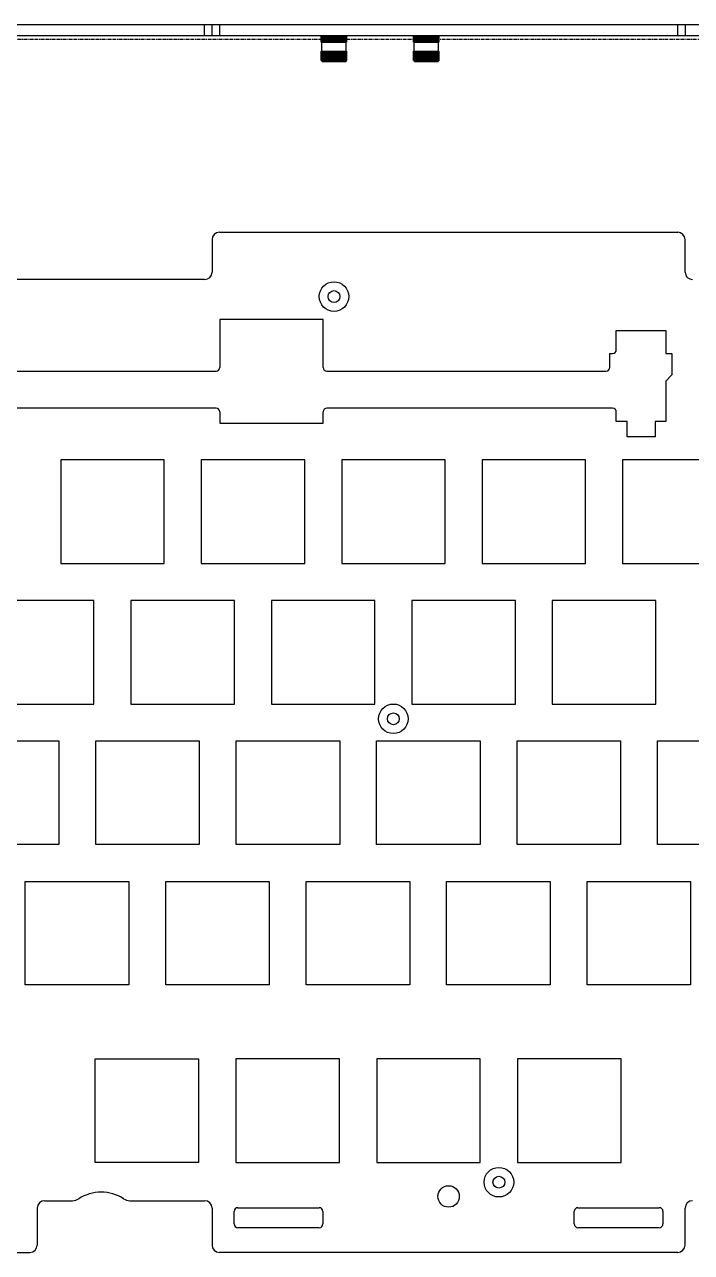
# Model space of a CAD drawing. Header units: inches. Extents: x 581 to 1083, y 756 to 1133.
# Drawn here: x 682.8 to 773, y 755.7 to 921.8 of the extents above; entities that cross this region are included whole.
import ezdxf

# ---------------------------------------------------------------- set-up
doc = ezdxf.new("R2010")
doc.units = ezdxf.units.IN
doc.header["$LTSCALE"] = 1.21
doc.header["$MEASUREMENT"] = 0
doc.linetypes.add('CENTER', pattern=[0.6, 0.375, -0.075, 0.075, -0.075])
doc.layers.get('0').update_dxf_attribs({"linetype": 'CONTINUOUS'})

msp = doc.modelspace()

# ---------------------------------------------------------------- linework, layer by layer
at = {"color": 7, "linetype": 'Continuous'}
for p, q in [((580.83, 921.779), (899.51, 921.779)), ((707.195, 920.279), (707.195, 921.779)), ((708.195, 920.279), (708.195, 921.779)), ((709.195, 921.779), (709.195, 920.279)), ((771.195, 920.279), (771.195, 921.779)), ((772.195, 921.779), (772.195, 920.279)), ((580.83, 920.279), (899.51, 920.279)), ((722.964, 919.379), (722.964, 920.279)), ((723, 919.379), (723, 920.279)), ((723.055, 916.929), (723.055, 920.279)), ((723.068, 920.279), (723.068, 919.379)), ((723.128, 919.379), (723.128, 920.279)), ((723.144, 920.279), (723.144, 919.379)), ((723.218, 919.379), (723.218, 920.279)), ((723.238, 920.279), (723.238, 919.379)), ((723.324, 919.379), (723.324, 920.279)), ((723.347, 920.279), (723.347, 919.379)), ((723.445, 919.379), (723.445, 920.279)), ((723.471, 920.279), (723.471, 919.379)), ((723.58, 919.379), (723.58, 920.279)), ((723.608, 920.279), (723.608, 919.379)), ((723.727, 919.379), (723.727, 920.279)), ((723.757, 920.279), (723.757, 919.379)), ((723.885, 919.379), (723.885, 920.279)), ((723.917, 920.279), (723.917, 919.379)), ((724.051, 919.379), (724.051, 920.279)), ((724.085, 920.279), (724.085, 919.379)), ((724.225, 919.379), (724.225, 920.279)), ((724.26, 920.279), (724.26, 919.379)), ((724.404, 919.379), (724.404, 920.279)), ((724.439, 920.279), (724.439, 919.379)), ((724.586, 919.379), (724.586, 920.279)), ((724.622, 920.279), (724.622, 919.379)), ((724.769, 919.379), (724.769, 920.279)), ((724.805, 920.279), (724.805, 919.379)), ((724.951, 919.379), (724.951, 920.279)), ((724.987, 920.279), (724.987, 919.379)), ((725.131, 919.379), (725.131, 920.279)), ((725.166, 920.279), (725.166, 919.379)), ((725.305, 919.379), (725.305, 920.279)), ((725.339, 920.279), (725.339, 919.379)), ((725.474, 919.379), (725.474, 920.279)), ((725.506, 920.279), (725.506, 919.379)), ((725.633, 919.379), (725.633, 920.279)), ((725.664, 920.279), (725.664, 919.379)), ((725.68, 920.279), (725.68, 919.972)), ((725.782, 919.379), (725.782, 920.279)), ((725.811, 920.279), (725.811, 919.379)), ((725.92, 919.379), (725.92, 920.279)), ((725.945, 920.279), (725.945, 919.379)), ((726.044, 919.379), (726.044, 920.279)), ((726.067, 920.279), (726.067, 919.379)), ((726.153, 919.379), (726.153, 920.279)), ((726.173, 920.279), (726.173, 919.379)), ((726.246, 919.379), (726.246, 920.279)), ((726.263, 920.279), (726.263, 919.379)), ((726.322, 919.379), (726.322, 920.279)), ((726.335, 916.929), (726.335, 920.279)), ((726.381, 919.379), (726.381, 920.279)), ((726.421, 919.379), (726.421, 920.279)), ((735.464, 919.379), (735.464, 920.279)), ((735.5, 919.379), (735.5, 920.279)), ((735.555, 916.929), (735.555, 920.279)), ((735.568, 920.279), (735.568, 919.379)), ((735.628, 919.379), (735.628, 920.279)), ((735.644, 920.279), (735.644, 919.379)), ((735.718, 919.379), (735.718, 920.279)), ((735.738, 920.279), (735.738, 919.379)), ((735.824, 919.379), (735.824, 920.279)), ((735.847, 920.279), (735.847, 919.379)), ((735.945, 919.379), (735.945, 920.279)), ((735.971, 920.279), (735.971, 919.379)), ((736.08, 919.379), (736.08, 920.279)), ((736.108, 920.279), (736.108, 919.379)), ((736.227, 919.379), (736.227, 920.279)), ((736.257, 920.279), (736.257, 919.379)), ((736.385, 919.379), (736.385, 920.279)), ((736.417, 920.279), (736.417, 919.379)), ((736.551, 919.379), (736.551, 920.279)), ((736.585, 920.279), (736.585, 919.379)), ((736.725, 919.379), (736.725, 920.279)), ((736.76, 920.279), (736.76, 919.379)), ((736.904, 919.379), (736.904, 920.279)), ((736.939, 920.279), (736.939, 919.379)), ((737.086, 919.379), (737.086, 920.279)), ((737.122, 920.279), (737.122, 919.379)), ((737.269, 919.379), (737.269, 920.279)), ((737.305, 920.279), (737.305, 919.379)), ((737.451, 919.379), (737.451, 920.279)), ((737.487, 920.279), (737.487, 919.379)), ((737.631, 919.379), (737.631, 920.279)), ((737.666, 920.279), (737.666, 919.379)), ((737.805, 919.379), (737.805, 920.279)), ((737.839, 920.279), (737.839, 919.379)), ((737.974, 919.379), (737.974, 920.279)), ((738.006, 920.279), (738.006, 919.379)), ((738.133, 919.379), (738.133, 920.279)), ((738.164, 920.279), (738.164, 919.379)), ((738.282, 919.379), (738.282, 920.279)), ((738.311, 920.279), (738.311, 919.379)), ((738.42, 919.379), (738.42, 920.279)), ((738.445, 920.279), (738.445, 919.379)), ((738.544, 919.379), (738.544, 920.279)), ((738.567, 920.279), (738.567, 919.379)), ((738.653, 919.379), (738.653, 920.279)), ((738.673, 920.279), (738.673, 919.379)), ((738.746, 919.379), (738.746, 920.279)), ((738.763, 920.279), (738.763, 919.379)), ((738.822, 919.379), (738.822, 920.279)), ((738.835, 916.929), (738.835, 920.279)), ((738.881, 919.379), (738.881, 920.279)), ((738.921, 919.379), (738.921, 920.279)), ((722.964, 919.379), (722.97, 919.379)), ((723.01, 919.379), (726.173, 919.379)), ((726.199, 919.379), (726.381, 919.379)), ((726.421, 919.379), (726.426, 919.379)), ((735.464, 919.379), (735.47, 919.379)), ((735.51, 919.379), (735.691, 919.379)), ((735.718, 919.379), (738.881, 919.379)), ((738.921, 919.379), (738.926, 919.379)), ((722.964, 916.929), (722.964, 918.179)), ((722.97, 918.179), (722.964, 918.179)), ((722.964, 916.929), (722.97, 916.929)), ((723, 916.929), (723, 918.179)), ((723, 918.179), (726.381, 918.179)), ((723, 916.929), (723.01, 916.929)), ((723.055, 916.929), (723.068, 916.929)), ((723.095, 916.779), (723.061, 916.813)), ((723.068, 918.179), (723.068, 916.929)), ((723.095, 916.779), (726.295, 916.779)), ((723.128, 916.929), (723.128, 918.179)), ((723.128, 916.929), (723.144, 916.929)), ((723.144, 918.179), (723.144, 916.929)), ((723.218, 916.929), (723.218, 918.179)), ((723.218, 916.929), (723.238, 916.929)), ((723.238, 918.179), (723.238, 916.929)), ((723.324, 916.929), (723.324, 918.179)), ((723.324, 916.929), (723.347, 916.929)), ((723.347, 918.179), (723.347, 916.929)), ((723.445, 916.929), (723.445, 918.179)), ((723.445, 916.929), (723.471, 916.929)), ((723.447, 916.904), (723.445, 916.929)), ((723.471, 918.179), (723.471, 916.929)), ((723.574, 916.854), (723.58, 918.179)), ((723.578, 916.904), (723.58, 916.929)), ((723.58, 916.929), (723.608, 916.929)), ((723.608, 918.179), (723.608, 916.929)), ((723.711, 916.929), (723.711, 916.854)), ((723.727, 916.929), (723.727, 918.179)), ((723.727, 916.929), (723.757, 916.929)), ((723.757, 918.179), (723.757, 916.929)), ((723.885, 916.929), (723.885, 918.179)), ((723.885, 916.929), (723.917, 916.929)), ((723.917, 918.179), (723.917, 916.929)), ((724.051, 916.929), (724.051, 918.179)), ((724.051, 916.929), (724.085, 916.929)), ((724.085, 918.179), (724.085, 916.929)), ((724.225, 916.929), (724.225, 918.179)), ((724.225, 916.929), (724.26, 916.929)), ((724.26, 918.179), (724.26, 916.929)), ((724.404, 916.929), (724.404, 918.179)), ((724.404, 916.929), (724.439, 916.929)), ((724.439, 918.179), (724.439, 916.929)), ((724.586, 916.929), (724.586, 918.179)), ((724.586, 916.929), (724.622, 916.929)), ((724.622, 918.179), (724.622, 916.929)), ((724.769, 916.929), (724.769, 918.179)), ((724.769, 916.929), (724.805, 916.929)), ((724.805, 918.179), (724.805, 916.929)), ((724.951, 916.929), (724.951, 918.179)), ((724.951, 916.929), (724.987, 916.929)), ((724.987, 918.179), (724.987, 916.929)), ((725.131, 916.929), (725.131, 918.179)), ((725.131, 916.929), (725.166, 916.929)), ((725.166, 918.179), (725.166, 916.929)), ((725.305, 916.929), (725.305, 918.179)), ((725.305, 916.929), (725.339, 916.929)), ((725.339, 918.179), (725.339, 916.929)), ((725.474, 916.929), (725.474, 918.179)), ((725.474, 916.929), (725.506, 916.929)), ((725.506, 918.179), (725.506, 916.929)), ((725.633, 916.929), (725.633, 918.179)), ((725.633, 916.929), (725.664, 916.929)), ((725.664, 918.179), (725.664, 916.929)), ((725.68, 916.929), (725.68, 916.854)), ((725.782, 916.929), (725.782, 918.179)), ((725.782, 916.929), (725.811, 916.929)), ((725.811, 918.179), (725.816, 916.854)), ((725.811, 916.929), (725.814, 916.879)), ((725.814, 916.879), (725.816, 916.854)), ((725.92, 916.929), (725.92, 918.179)), ((725.92, 916.929), (725.945, 916.929)), ((725.942, 916.879), (725.94, 916.854)), ((725.945, 916.929), (725.942, 916.879)), ((725.945, 918.179), (725.945, 916.929)), ((726.044, 916.929), (726.044, 918.179)), ((726.044, 916.929), (726.067, 916.929)), ((726.067, 918.179), (726.067, 916.929)), ((726.153, 916.929), (726.153, 918.179)), ((726.153, 916.929), (726.173, 916.929)), ((726.173, 918.179), (726.173, 916.929)), ((726.246, 916.929), (726.246, 918.179)), ((726.246, 916.929), (726.263, 916.929)), ((726.263, 918.179), (726.263, 916.929)), ((726.295, 916.779), (726.329, 916.813)), ((726.322, 916.929), (726.322, 918.179)), ((726.322, 916.929), (726.335, 916.929)), ((726.381, 916.929), (726.381, 918.179)), ((726.381, 916.929), (726.39, 916.929)), ((726.421, 916.929), (726.421, 918.179)), ((726.426, 918.179), (726.421, 918.179)), ((726.421, 916.929), (726.426, 916.929)), ((735.464, 916.929), (735.464, 918.179)), ((735.47, 918.179), (735.464, 918.179)), ((735.464, 916.929), (735.47, 916.929)), ((735.5, 916.929), (735.5, 918.179)), ((735.5, 918.179), (738.881, 918.179)), ((735.5, 916.929), (735.51, 916.929)), ((735.555, 916.929), (735.568, 916.929)), ((735.595, 916.779), (735.561, 916.813)), ((735.568, 918.179), (735.568, 916.929)), ((735.595, 916.779), (738.795, 916.779)), ((735.628, 916.929), (735.628, 918.179)), ((735.628, 916.929), (735.644, 916.929)), ((735.644, 918.179), (735.644, 916.929)), ((735.718, 916.929), (735.718, 918.179)), ((735.718, 916.929), (735.738, 916.929)), ((735.738, 918.179), (735.738, 916.929)), ((735.824, 916.929), (735.824, 918.179)), ((735.824, 916.929), (735.847, 916.929)), ((735.847, 918.179), (735.847, 916.929)), ((735.945, 916.929), (735.945, 918.179)), ((735.945, 916.929), (735.971, 916.929)), ((735.947, 916.904), (735.945, 916.929)), ((735.971, 918.179), (735.971, 916.929)), ((736.074, 916.854), (736.08, 918.179)), ((736.078, 916.904), (736.08, 916.929)), ((736.08, 916.929), (736.108, 916.929)), ((736.108, 918.179), (736.108, 916.929)), ((736.211, 916.929), (736.211, 916.854)), ((736.227, 916.929), (736.227, 918.179)), ((736.227, 916.929), (736.257, 916.929)), ((736.257, 918.179), (736.257, 916.929)), ((736.385, 916.929), (736.385, 918.179)), ((736.385, 916.929), (736.417, 916.929)), ((736.417, 918.179), (736.417, 916.929)), ((736.551, 916.929), (736.551, 918.179)), ((736.551, 916.929), (736.585, 916.929)), ((736.585, 918.179), (736.585, 916.929)), ((736.725, 916.929), (736.725, 918.179)), ((736.725, 916.929), (736.76, 916.929)), ((736.76, 918.179), (736.76, 916.929)), ((736.904, 916.929), (736.904, 918.179)), ((736.904, 916.929), (736.939, 916.929)), ((736.939, 918.179), (736.939, 916.929)), ((737.086, 916.929), (737.086, 918.179)), ((737.086, 916.929), (737.122, 916.929)), ((737.122, 918.179), (737.122, 916.929)), ((737.269, 916.929), (737.269, 918.179)), ((737.269, 916.929), (737.305, 916.929)), ((737.305, 918.179), (737.305, 916.929)), ((737.451, 916.929), (737.451, 918.179)), ((737.451, 916.929), (737.487, 916.929)), ((737.487, 918.179), (737.487, 916.929)), ((737.631, 916.929), (737.631, 918.179)), ((737.631, 916.929), (737.666, 916.929)), ((737.666, 918.179), (737.666, 916.929)), ((737.805, 916.929), (737.805, 918.179)), ((737.805, 916.929), (737.839, 916.929)), ((737.839, 918.179), (737.839, 916.929)), ((737.974, 916.929), (737.974, 918.179)), ((737.974, 916.929), (738.006, 916.929)), ((738.006, 918.179), (738.006, 916.929)), ((738.133, 916.929), (738.133, 918.179)), ((738.133, 916.929), (738.164, 916.929)), ((738.164, 918.179), (738.164, 916.929)), ((738.18, 916.929), (738.18, 916.854)), ((738.282, 916.929), (738.282, 918.179)), ((738.282, 916.929), (738.311, 916.929)), ((738.311, 918.179), (738.316, 916.854)), ((738.311, 916.929), (738.314, 916.879)), ((738.314, 916.879), (738.316, 916.854)), ((738.42, 916.929), (738.42, 918.179)), ((738.42, 916.929), (738.445, 916.929)), ((738.442, 916.879), (738.44, 916.854)), ((738.445, 916.929), (738.442, 916.879)), ((738.445, 918.179), (738.445, 916.929)), ((738.544, 916.929), (738.544, 918.179)), ((738.544, 916.929), (738.567, 916.929)), ((738.567, 918.179), (738.567, 916.929)), ((738.653, 916.929), (738.653, 918.179)), ((738.653, 916.929), (738.673, 916.929)), ((738.673, 918.179), (738.673, 916.929)), ((738.746, 916.929), (738.746, 918.179)), ((738.746, 916.929), (738.763, 916.929)), ((738.763, 918.179), (738.763, 916.929)), ((738.795, 916.779), (738.829, 916.813)), ((738.822, 916.929), (738.822, 918.179)), ((738.822, 916.929), (738.835, 916.929)), ((738.881, 916.929), (738.881, 918.179)), ((738.881, 916.929), (738.89, 916.929)), ((738.921, 916.929), (738.921, 918.179)), ((738.926, 918.179), (738.921, 918.179)), ((738.921, 916.929), (738.926, 916.929)), ((709.195, 893.695), (771.195, 893.695)), ((708.195, 892.695), (708.195, 888.295)), ((772.195, 888.295), (772.195, 892.695)), ((707.195, 887.295), (667.695, 887.295)), ((709.235, 881.895), (709.235, 875.395)), ((723.235, 881.895), (709.235, 881.895)), ((723.235, 875.395), (723.235, 881.895)), ((762.885, 877.795), (762.885, 880.395)), ((762.885, 880.395), (769.585, 880.395)), ((769.585, 880.395), (769.585, 877.295)), ((761.985, 875.395), (761.985, 877.295)), ((761.985, 877.295), (762.385, 877.295)), ((769.585, 877.295), (770.41, 877.295)), ((770.41, 877.295), (770.41, 874.395)), ((670.985, 874.895), (708.735, 874.895)), ((723.735, 874.895), (761.485, 874.895)), ((769.585, 873.57), (770.41, 874.395)), ((769.585, 873.57), (769.585, 868.095)), ((708.735, 869.895), (670.085, 869.895)), ((709.235, 869.395), (709.235, 867.895)), ((723.235, 867.895), (723.235, 869.395)), ((762.385, 869.895), (723.735, 869.895)), ((762.885, 868.095), (762.885, 869.395)), ((709.235, 867.895), (723.235, 867.895)), ((764.335, 868.095), (762.885, 868.095)), ((764.335, 866.045), (764.335, 868.095)), ((768.135, 868.095), (768.135, 866.045)), ((769.585, 868.095), (768.135, 868.095)), ((768.135, 866.045), (764.335, 866.045)), ((687.735, 862.895), (687.735, 848.895)), ((701.735, 862.895), (687.735, 862.895)), ((701.735, 848.895), (701.735, 862.895)), ((706.735, 862.895), (706.735, 848.895)), ((720.735, 862.895), (706.735, 862.895)), ((720.735, 848.895), (720.735, 862.895)), ((725.735, 862.895), (725.735, 848.895)), ((739.735, 862.895), (725.735, 862.895)), ((739.735, 848.895), (739.735, 862.895)), ((744.735, 862.895), (744.735, 848.895)), ((758.735, 862.895), (744.735, 862.895)), ((758.735, 848.895), (758.735, 862.895)), ((763.735, 862.895), (763.735, 848.895)), ((777.735, 862.895), (763.735, 862.895)), ((687.735, 848.895), (701.735, 848.895)), ((706.735, 848.895), (720.735, 848.895)), ((725.735, 848.895), (739.735, 848.895)), ((744.735, 848.895), (758.735, 848.895)), ((763.735, 848.895), (777.735, 848.895)), ((692.225, 843.895), (678.225, 843.895)), ((692.225, 829.895), (692.225, 843.895)), ((697.225, 843.895), (697.225, 829.895)), ((711.225, 843.895), (697.225, 843.895)), ((711.225, 829.895), (711.225, 843.895)), ((716.225, 843.895), (716.225, 829.895)), ((730.225, 843.895), (716.225, 843.895)), ((730.225, 829.895), (730.225, 843.895)), ((735.225, 843.895), (735.225, 829.895)), ((749.225, 843.895), (735.225, 843.895)), ((749.225, 829.895), (749.225, 843.895)), ((754.225, 843.895), (754.225, 829.895)), ((768.225, 843.895), (754.225, 843.895)), ((768.225, 829.895), (768.225, 843.895)), ((678.225, 829.895), (692.225, 829.895)), ((697.225, 829.895), (711.225, 829.895)), ((716.225, 829.895), (730.225, 829.895)), ((735.225, 829.895), (749.225, 829.895)), ((754.225, 829.895), (768.225, 829.895)), ((673.46, 824.895), (687.46, 824.895)), ((687.46, 824.895), (687.46, 810.895)), ((692.46, 810.895), (692.46, 824.895)), ((692.46, 824.895), (706.46, 824.895)), ((706.46, 824.895), (706.46, 810.895)), ((711.46, 810.895), (711.46, 824.895)), ((711.46, 824.895), (725.46, 824.895)), ((725.46, 824.895), (725.46, 810.895)), ((730.46, 810.895), (730.46, 824.895)), ((730.46, 824.895), (744.46, 824.895)), ((744.46, 824.895), (744.46, 810.895)), ((749.46, 824.895), (763.46, 824.895)), ((749.46, 810.895), (749.46, 824.895)), ((763.46, 824.895), (763.46, 810.895)), ((768.46, 824.895), (782.46, 824.895)), ((768.46, 810.895), (768.46, 824.895)), ((687.46, 810.895), (673.46, 810.895)), ((706.46, 810.895), (692.46, 810.895)), ((725.46, 810.895), (711.46, 810.895)), ((744.46, 810.895), (730.46, 810.895)), ((763.46, 810.895), (749.46, 810.895)), ((782.46, 810.895), (768.46, 810.895)), ((682.93, 791.895), (682.93, 805.895)), ((682.93, 805.895), (696.93, 805.895)), ((696.93, 805.895), (696.93, 791.895)), ((701.93, 791.895), (701.93, 805.895)), ((701.93, 805.895), (715.93, 805.895)), ((715.93, 805.895), (715.93, 791.895)), ((720.93, 791.895), (720.93, 805.895)), ((720.93, 805.895), (734.93, 805.895)), ((734.93, 805.895), (734.93, 791.895)), ((739.93, 805.895), (753.93, 805.895)), ((739.93, 791.895), (739.93, 805.895)), ((753.93, 805.895), (753.93, 791.895)), ((758.93, 805.895), (772.93, 805.895)), ((758.93, 791.895), (758.93, 805.895)), ((772.93, 805.895), (772.93, 791.895)), ((696.93, 791.895), (682.93, 791.895)), ((715.93, 791.895), (701.93, 791.895)), ((734.93, 791.895), (720.93, 791.895)), ((753.93, 791.895), (739.93, 791.895)), ((772.93, 791.895), (758.93, 791.895)), ((692.375, 767.895), (692.375, 781.895)), ((692.375, 781.895), (706.375, 781.895)), ((706.375, 781.895), (706.375, 767.895)), ((725.425, 781.895), (711.425, 781.895)), ((711.425, 781.895), (711.425, 767.895)), ((725.425, 767.895), (725.425, 781.895)), ((744.475, 781.895), (730.475, 781.895)), ((730.475, 781.895), (730.475, 767.895)), ((744.475, 767.895), (744.475, 781.895)), ((763.525, 781.895), (749.525, 781.895)), ((749.525, 781.895), (749.525, 767.895)), ((763.525, 767.895), (763.525, 781.895)), ((706.375, 767.895), (692.375, 767.895)), ((711.425, 767.895), (725.425, 767.895)), ((730.475, 767.895), (744.475, 767.895)), ((749.525, 767.895), (763.525, 767.895)), ((685.545, 762.728), (689.325, 762.728)), ((697.065, 762.728), (707.195, 762.728)), ((684.545, 761.728), (684.545, 756.728)), ((708.195, 761.728), (708.195, 756.728)), ((711.195, 759.578), (711.195, 761.278)), ((711.695, 761.778), (722.695, 761.778)), ((723.195, 761.278), (723.195, 759.578)), ((757.195, 759.578), (757.195, 761.278)), ((757.695, 761.778), (768.695, 761.778)), ((769.195, 761.278), (769.195, 759.578)), ((772.195, 756.728), (772.195, 761.728)), ((722.695, 759.078), (711.695, 759.078)), ((768.695, 759.078), (757.695, 759.078)), ((665.045, 755.728), (683.545, 755.728)), ((771.195, 755.728), (709.195, 755.728))]:
    msp.add_line(p, q, dxfattribs=at)
at = {"color": 1, "linetype": 'CENTER'}
msp.add_line((899.51, 919.779), (580.792, 919.779), dxfattribs=at)
at = {"color": 7, "linetype": 'Continuous'}
for centre, radius in [((724.695, 884.995), 2), ((724.695, 884.995), 0.8), ((732.725, 827.895), 2), ((732.725, 827.895), 0.8), ((747, 765.228), 2), ((747, 765.228), 0.8), ((740.195, 763.295), 1.45)]:
    msp.add_circle(centre, radius, dxfattribs=at)
for centre, radius, start, end in [((608.459, 920.073), 127.752, 359.88275, 0.09238), ((727.008, 920.386), 5.32, 220.52309, 220.88094), ((727.172, 920.016), 5.19, 216.49244, 216.83915), ((726.981, 921.734), 6.233, 230.42801, 231.15793), ((727.513, 919.678), 5.238, 211.65928, 211.98358), ((727.082, 922.018), 6.481, 231.73513, 232.45748), ((727.074, 919.403), 4.719, 211.97674, 212.6925), ((726.653, 921.328), 5.712, 231.16249, 231.56099), ((728.181, 919.389), 5.62, 205.95453, 206.24049), ((726.756, 921.595), 5.947, 232.46193, 232.85593), ((727.659, 919.131), 5.038, 206.23413, 206.86745), ((727.195, 922.242), 6.681, 232.68019, 233.39614), ((726.87, 921.805), 6.136, 233.40049, 233.79076), ((729.564, 919.16), 6.726, 199.3685, 199.5961), ((729.135, 919.007), 6.271, 199.59742, 199.84009), ((728.642, 918.83), 5.748, 199.83782, 200.10092), ((727.314, 922.398), 6.821, 233.29386, 234.00524), ((726.99, 921.951), 6.269, 234.00953, 234.39715), ((733.077, 919.002), 9.971, 191.99551, 192.14352), ((731.987, 918.766), 8.856, 192.13992, 192.46976), ((727.57, 922.657), 7.117, 233.59975, 233.94292), ((727.314, 922.307), 6.683, 233.9463, 234.31215), ((727.113, 922.026), 6.337, 234.30914, 234.6954), ((748.267, 918.69), 24.884, 184.11623, 184.23122), ((727.694, 922.657), 7.117, 233.59975, 233.94292), ((727.438, 922.307), 6.683, 233.9463, 234.31215), ((727.237, 922.026), 6.337, 234.30914, 234.6954), ((698.758, 918.69), 24.884, 355.76878, 355.88377), ((727.817, 922.576), 7.043, 233.29776, 233.64206), ((727.562, 922.229), 6.612, 233.64545, 234.01254), ((727.36, 921.951), 6.269, 234.00953, 234.39715), ((715.064, 918.766), 8.856, 347.53024, 347.86008), ((713.973, 919.002), 9.971, 347.85648, 348.00449), ((727.94, 922.417), 6.9, 232.68416, 233.03061), ((727.58, 921.938), 6.301, 233.0274, 233.78716), ((718.012, 918.992), 6.225, 339.91084, 340.64421), ((727.815, 921.869), 6.293, 231.72581, 232.84215), ((719.358, 919.212), 5.219, 333.14142, 334.0607), ((727.94, 921.592), 6.049, 230.41844, 231.54683), ((720.07, 919.49), 4.881, 327.31708, 328.35712), ((728.071, 921.268), 5.775, 228.70613, 229.8468), ((720.502, 919.814), 4.852, 322.41478, 323.52426), ((728.215, 920.912), 5.488, 226.53264, 227.68307), ((720.907, 920.069), 4.836, 318.34081, 319.12591), ((720.541, 920.386), 5.32, 319.11906, 319.47691), ((728.384, 920.541), 5.215, 223.82742, 224.9808), ((721.115, 920.433), 5.062, 315.00945, 315.80115), ((720.766, 920.773), 5.55, 315.79451, 316.1562), ((728.726, 920.28), 5.158, 220.51713, 221.25464), ((728.365, 919.964), 4.678, 221.2598, 221.66523), ((721.281, 920.798), 5.332, 312.30749, 313.09669), ((720.942, 921.161), 5.829, 313.09028, 313.45152), ((729.027, 919.917), 5.025, 216.48641, 217.20163), ((728.639, 919.623), 4.538, 217.20684, 217.60111), ((721.32, 921.268), 5.775, 310.15284, 311.29352), ((729.321, 919.49), 4.881, 211.64256, 212.68259), ((721.451, 921.592), 6.049, 308.45281, 309.58121), ((730.032, 919.212), 5.219, 205.93902, 206.85829), ((721.576, 921.869), 6.293, 307.1575, 308.27385), ((731.379, 918.992), 6.225, 199.35556, 200.08893), ((721.698, 922.089), 6.489, 306.2224, 307.32861), ((734.664, 918.84), 9.202, 191.98677, 192.46463), ((721.821, 922.241), 6.626, 305.61583, 306.71482), ((721.945, 922.319), 6.697, 305.31749, 306.41274), ((722.171, 922.176), 6.522, 305.30953, 306.05974), ((721.844, 922.626), 7.078, 306.05414, 306.3992), ((722.294, 922.1), 6.452, 305.60782, 306.36063), ((717.752, 918.69), 8.499, 347.52706, 347.69828), ((716.682, 918.923), 9.594, 347.70093, 348.00757), ((721.967, 922.545), 7.004, 306.35499, 306.70118), ((722.414, 921.951), 6.317, 306.21428, 306.97214), ((720.732, 918.836), 5.765, 339.89875, 340.16105), ((720.059, 919.078), 6.481, 340.16498, 340.63605), ((722.087, 922.387), 6.862, 306.96642, 307.31478), ((722.527, 921.736), 6.124, 307.14921, 307.91417), ((721.9, 919.046), 4.849, 333.12693, 333.45502), ((721.386, 919.303), 5.424, 333.45974, 334.05094), ((722.629, 921.463), 5.885, 308.4443, 309.21774), ((722.459, 919.313), 4.551, 327.30146, 327.67182), ((722.199, 922.158), 6.659, 307.90833, 308.25973), ((722.025, 919.586), 5.063, 327.67693, 328.34663), ((722.3, 921.868), 6.407, 309.21174, 309.56672), ((722.35, 919.917), 5.025, 322.79837, 323.51359), ((722.505, 920.28), 5.158, 318.74536, 319.48287), ((739.508, 920.386), 5.32, 220.52309, 220.88094), ((739.672, 920.016), 5.19, 216.49244, 216.83915), ((739.481, 921.734), 6.233, 230.42801, 231.15793), ((740.013, 919.678), 5.238, 211.65928, 211.98358), ((739.582, 922.018), 6.481, 231.73513, 232.45748), ((739.574, 919.403), 4.719, 211.97674, 212.6925), ((739.153, 921.328), 5.712, 231.16249, 231.56099), ((740.681, 919.389), 5.62, 205.95453, 206.24049), ((739.256, 921.595), 5.947, 232.46193, 232.85593), ((740.159, 919.131), 5.038, 206.23413, 206.86745), ((739.695, 922.242), 6.681, 232.68019, 233.39614), ((739.37, 921.805), 6.136, 233.40049, 233.79076), ((742.064, 919.16), 6.726, 199.3685, 199.5961), ((741.635, 919.007), 6.271, 199.59742, 199.84009), ((741.142, 918.83), 5.748, 199.83782, 200.10092), ((739.814, 922.398), 6.821, 233.29386, 234.00524), ((739.49, 921.951), 6.269, 234.00953, 234.39715), ((745.577, 919.002), 9.971, 191.99551, 192.14352), ((744.487, 918.766), 8.856, 192.13992, 192.46976), ((740.07, 922.657), 7.117, 233.59975, 233.94292), ((739.814, 922.307), 6.683, 233.9463, 234.31215), ((739.613, 922.026), 6.337, 234.30914, 234.6954), ((760.767, 918.69), 24.884, 184.11623, 184.23122), ((740.194, 922.657), 7.117, 233.59975, 233.94292), ((739.938, 922.307), 6.683, 233.9463, 234.31215), ((739.737, 922.026), 6.337, 234.30914, 234.6954), ((711.258, 918.69), 24.884, 355.76878, 355.88377), ((740.317, 922.576), 7.043, 233.29776, 233.64206), ((740.062, 922.229), 6.612, 233.64545, 234.01254), ((739.86, 921.951), 6.269, 234.00953, 234.39715), ((727.564, 918.766), 8.856, 347.53024, 347.86008), ((726.473, 919.002), 9.971, 347.85648, 348.00449), ((740.44, 922.417), 6.9, 232.68416, 233.03061), ((740.08, 921.938), 6.301, 233.0274, 233.78716), ((730.512, 918.992), 6.225, 339.91084, 340.64421), ((740.315, 921.869), 6.293, 231.72581, 232.84215), ((731.858, 919.212), 5.219, 333.14142, 334.0607), ((740.44, 921.592), 6.049, 230.41844, 231.54683), ((732.57, 919.49), 4.881, 327.31708, 328.35712), ((740.571, 921.268), 5.775, 228.70613, 229.8468), ((733.002, 919.814), 4.852, 322.41478, 323.52426), ((740.715, 920.912), 5.488, 226.53264, 227.68307), ((733.407, 920.069), 4.836, 318.34081, 319.12591), ((733.041, 920.386), 5.32, 319.11906, 319.47691), ((740.884, 920.541), 5.215, 223.82742, 224.9808), ((733.615, 920.433), 5.062, 315.00945, 315.80115), ((733.266, 920.773), 5.55, 315.79451, 316.1562), ((741.226, 920.28), 5.158, 220.51713, 221.25464), ((740.865, 919.964), 4.678, 221.2598, 221.66523), ((733.781, 920.798), 5.332, 312.30749, 313.09669), ((733.442, 921.161), 5.829, 313.09028, 313.45152), ((741.527, 919.917), 5.025, 216.48641, 217.20163), ((741.139, 919.623), 4.538, 217.20684, 217.60111), ((733.82, 921.268), 5.775, 310.15284, 311.29352), ((741.821, 919.49), 4.881, 211.64256, 212.68259), ((733.951, 921.592), 6.049, 308.45281, 309.58121), ((742.532, 919.212), 5.219, 205.93902, 206.85829), ((734.076, 921.869), 6.293, 307.1575, 308.27385), ((743.879, 918.992), 6.225, 199.35556, 200.08893), ((734.198, 922.089), 6.489, 306.2224, 307.32861), ((747.164, 918.84), 9.202, 191.98677, 192.46463), ((734.321, 922.241), 6.626, 305.61583, 306.71482), ((734.445, 922.319), 6.697, 305.31749, 306.41274), ((734.671, 922.176), 6.522, 305.30953, 306.05974), ((734.344, 922.626), 7.078, 306.05414, 306.3992), ((734.794, 922.1), 6.452, 305.60782, 306.36063), ((730.252, 918.69), 8.499, 347.52706, 347.69828), ((729.182, 918.923), 9.594, 347.70093, 348.00757), ((734.467, 922.545), 7.004, 306.35499, 306.70118), ((734.914, 921.951), 6.317, 306.21428, 306.97214), ((733.232, 918.836), 5.765, 339.89875, 340.16105), ((732.559, 919.078), 6.481, 340.16498, 340.63605), ((734.587, 922.387), 6.862, 306.96642, 307.31478), ((735.027, 921.736), 6.124, 307.14921, 307.91417), ((734.4, 919.046), 4.849, 333.12693, 333.45502), ((733.886, 919.303), 5.424, 333.45974, 334.05094), ((735.129, 921.463), 5.885, 308.4443, 309.21774), ((734.959, 919.313), 4.551, 327.30146, 327.67182), ((734.699, 922.158), 6.659, 307.90833, 308.25973), ((734.525, 919.586), 5.063, 327.67693, 328.34663), ((734.8, 921.868), 6.407, 309.21174, 309.56672), ((734.85, 919.917), 5.025, 322.79837, 323.51359), ((735.005, 920.28), 5.158, 318.74536, 319.48287), ((709.195, 892.695), 1, 90, 180), ((771.195, 892.695), 1, 0, 90), ((707.195, 888.295), 1, 270, 0), ((773.195, 888.295), 1, 180, 270), ((762.385, 877.795), 0.5, 270, 360), ((708.735, 875.395), 0.5, 270, 360), ((723.735, 875.395), 0.5, 180, 270), ((761.485, 875.395), 0.5, 270, 360), ((708.735, 869.395), 0.5, 0, 90), ((723.735, 869.395), 0.5, 90, 180), ((762.385, 869.395), 0.5, 0, 90), ((693.195, 758.395), 5.5, 56.43618, 123.56382), ((685.545, 761.728), 1, 90, 180), ((689.325, 764.228), 1.5, 270, 303.56382), ((697.065, 764.228), 1.5, 236.43618, 270), ((707.195, 761.728), 1, 0, 90), ((773.195, 761.728), 1, 90, 180), ((711.695, 761.278), 0.5, 90, 180), ((722.695, 761.278), 0.5, 0, 90), ((757.695, 761.278), 0.5, 90, 180), ((768.695, 761.278), 0.5, 0, 90), ((711.695, 759.578), 0.5, 180, 270), ((722.695, 759.578), 0.5, 270, 0), ((757.695, 759.578), 0.5, 180, 270), ((768.695, 759.578), 0.5, 270, 0), ((683.545, 756.728), 1, 270, 0), ((709.195, 756.728), 1, 180, 270), ((771.195, 756.728), 1, 270, 0)]:
    msp.add_arc(centre, radius, start, end, dxfattribs=at)
for points in [[(723.711, 919.972), (723.71, 919.872), (723.708, 919.772), (723.711, 919.672)], [(723.711, 920.279), (723.711, 920.177), (723.711, 920.074), (723.711, 919.972)], [(725.533, 920.279), (725.533, 919.979), (725.535, 919.679), (725.535, 919.379)], [(725.68, 919.972), (725.68, 919.872), (725.679, 919.772), (725.68, 919.672)], [(736.355, 919.379), (736.355, 919.679), (736.358, 919.979), (736.358, 920.279)], [(736.51, 919.379), (736.51, 919.679), (736.514, 919.979), (736.514, 920.279)], [(738.179, 919.812), (738.182, 919.968), (738.18, 920.123), (738.18, 920.279)], [(723.711, 919.672), (723.714, 919.574), (723.721, 919.477), (723.721, 919.379)], [(725.68, 919.672), (725.68, 919.574), (725.681, 919.477), (725.681, 919.379)], [(736.209, 919.379), (736.209, 919.523), (736.21, 919.668), (736.211, 919.812)], [(738.169, 919.379), (738.169, 919.523), (738.176, 919.668), (738.179, 919.812)], [(723.711, 917.747), (723.705, 917.474), (723.711, 917.202), (723.711, 916.929)], [(723.721, 918.179), (723.721, 918.035), (723.714, 917.891), (723.711, 917.747)], [(725.535, 918.179), (725.535, 917.738), (725.533, 917.296), (725.533, 916.854)], [(725.68, 917.747), (725.679, 917.474), (725.68, 917.202), (725.68, 916.929)], [(725.681, 918.179), (725.681, 918.035), (725.68, 917.891), (725.68, 917.747)], [(736.211, 917.747), (736.205, 917.474), (736.211, 917.202), (736.211, 916.929)], [(736.221, 918.179), (736.221, 918.035), (736.214, 917.891), (736.211, 917.747)], [(738.035, 918.179), (738.035, 917.738), (738.033, 917.296), (738.033, 916.854)], [(738.18, 917.747), (738.179, 917.474), (738.18, 917.202), (738.18, 916.929)], [(738.181, 918.179), (738.181, 918.035), (738.18, 917.891), (738.18, 917.747)]]:
    msp.add_open_spline(points, degree=3, dxfattribs=at)
for points, knots in [([(723.858, 920.279), (723.858, 920.129), (723.855, 919.904), (723.859, 919.604), (723.868, 919.454), (723.868, 919.379)], [0, 0, 0, 0, 0.5000414, 0.7500081, 1, 1, 1, 1]), ([(724.014, 920.279), (724.014, 920.129), (724.011, 919.904), (724.015, 919.604), (724.024, 919.454), (724.024, 919.379)], [0, 0, 0, 0, 0.5000474, 0.7500146, 1, 1, 1, 1]), ([(724.178, 920.279), (724.178, 920.129), (724.175, 919.904), (724.178, 919.604), (724.187, 919.454), (724.187, 919.379)], [0, 0, 0, 0, 0.500055, 0.7500228, 1, 1, 1, 1]), ([(724.347, 920.279), (724.347, 920.129), (724.345, 919.904), (724.348, 919.604), (724.356, 919.454), (724.356, 919.379)], [0, 0, 0, 0, 0.5000638, 0.7500323, 1, 1, 1, 1]), ([(724.52, 920.279), (724.52, 920.129), (724.518, 919.904), (724.521, 919.604), (724.529, 919.454), (724.529, 919.379)], [0, 0, 0, 0, 0.5000736, 0.7500428, 1, 1, 1, 1]), ([(724.695, 920.279), (724.695, 920.129), (724.693, 919.904), (724.696, 919.604), (724.703, 919.454), (724.703, 919.379)], [0, 0, 0, 0, 0.500083, 0.7500533, 1, 1, 1, 1]), ([(724.87, 920.279), (724.87, 920.129), (724.866, 919.829), (724.877, 919.529), (724.877, 919.379)], [0, 0, 0, 0, 0.5000901, 1, 1, 1, 1]), ([(725.044, 920.279), (725.044, 920.129), (725.039, 919.829), (725.049, 919.529), (725.049, 919.379)], [0, 0, 0, 0, 0.500105, 1, 1, 1, 1]), ([(725.213, 920.279), (725.213, 920.129), (725.209, 919.829), (725.218, 919.529), (725.218, 919.379)], [0, 0, 0, 0, 0.5001057, 1, 1, 1, 1]), ([(725.377, 920.279), (725.377, 920.129), (725.374, 919.829), (725.38, 919.529), (725.38, 919.379)], [0, 0, 0, 0, 0.5001198, 1, 1, 1, 1]), ([(736.673, 919.379), (736.673, 919.529), (736.68, 919.829), (736.678, 920.129), (736.678, 920.279)], [0, 0, 0, 0, 0.4999433, 1, 1, 1, 1]), ([(736.841, 919.379), (736.841, 919.529), (736.85, 919.829), (736.847, 920.129), (736.847, 920.279)], [0, 0, 0, 0, 0.4999495, 1, 1, 1, 1]), ([(737.013, 919.379), (737.013, 919.529), (737.023, 919.829), (737.021, 920.129), (737.02, 920.279)], [0, 0, 0, 0, 0.4999562, 1, 1, 1, 1]), ([(737.188, 919.379), (737.188, 919.529), (737.199, 919.829), (737.196, 920.129), (737.195, 920.279)], [0, 0, 0, 0, 0.4999629, 1, 1, 1, 1]), ([(737.361, 919.379), (737.361, 919.529), (737.374, 919.829), (737.371, 920.129), (737.37, 920.279)], [0, 0, 0, 0, 0.4999624, 1, 1, 1, 1]), ([(737.534, 919.379), (737.534, 919.529), (737.547, 919.829), (737.544, 920.129), (737.544, 920.279)], [0, 0, 0, 0, 0.4999768, 1, 1, 1, 1]), ([(737.702, 919.379), (737.702, 919.529), (737.717, 919.829), (737.713, 920.129), (737.713, 920.279)], [0, 0, 0, 0, 0.4999787, 1, 1, 1, 1]), ([(737.866, 919.379), (737.866, 919.529), (737.881, 919.829), (737.877, 920.129), (737.877, 920.279)], [0, 0, 0, 0, 0.4999883, 1, 1, 1, 1]), ([(738.021, 919.379), (738.021, 919.529), (738.038, 919.829), (738.033, 920.129), (738.033, 920.279)], [0, 0, 0, 0, 0.4999906, 1, 1, 1, 1]), ([(723.868, 918.179), (723.868, 918.069), (723.859, 917.848), (723.855, 917.406), (723.858, 917.075), (723.858, 916.854)], [0, 0, 0, 0, 0.2499962, 0.499981, 1, 1, 1, 1]), ([(724.024, 918.179), (724.024, 918.069), (724.015, 917.848), (724.011, 917.406), (724.014, 917.075), (724.014, 916.854)], [0, 0, 0, 0, 0.2499933, 0.4999782, 1, 1, 1, 1]), ([(724.187, 918.179), (724.187, 918.069), (724.178, 917.848), (724.175, 917.406), (724.178, 917.075), (724.178, 916.854)], [0, 0, 0, 0, 0.2499895, 0.4999745, 1, 1, 1, 1]), ([(724.356, 918.179), (724.356, 918.069), (724.348, 917.848), (724.345, 917.406), (724.347, 917.075), (724.347, 916.854)], [0, 0, 0, 0, 0.2499851, 0.4999704, 1, 1, 1, 1]), ([(724.529, 918.179), (724.529, 918.069), (724.521, 917.848), (724.518, 917.406), (724.52, 917.075), (724.52, 916.854)], [0, 0, 0, 0, 0.2499804, 0.4999662, 1, 1, 1, 1]), ([(724.703, 918.179), (724.703, 918.069), (724.696, 917.848), (724.693, 917.406), (724.695, 917.075), (724.695, 916.854)], [0, 0, 0, 0, 0.2499756, 0.4999618, 1, 1, 1, 1]), ([(724.877, 918.179), (724.877, 917.958), (724.866, 917.517), (724.87, 917.075), (724.87, 916.854)], [0, 0, 0, 0, 0.4999588, 1, 1, 1, 1]), ([(725.049, 918.179), (725.049, 917.958), (725.039, 917.517), (725.044, 917.075), (725.044, 916.854)], [0, 0, 0, 0, 0.4999521, 1, 1, 1, 1]), ([(725.218, 918.179), (725.218, 917.958), (725.209, 917.517), (725.213, 917.075), (725.213, 916.854)], [0, 0, 0, 0, 0.4999521, 1, 1, 1, 1]), ([(725.38, 918.179), (725.38, 917.958), (725.374, 917.517), (725.377, 917.075), (725.377, 916.854)], [0, 0, 0, 0, 0.4999449, 1, 1, 1, 1]), ([(736.368, 918.179), (736.368, 918.069), (736.359, 917.848), (736.355, 917.406), (736.358, 917.075), (736.358, 916.854)], [0, 0, 0, 0, 0.2499962, 0.499981, 1, 1, 1, 1]), ([(736.524, 918.179), (736.524, 918.069), (736.515, 917.848), (736.511, 917.406), (736.514, 917.075), (736.514, 916.854)], [0, 0, 0, 0, 0.2499933, 0.4999782, 1, 1, 1, 1]), ([(736.687, 918.179), (736.687, 918.069), (736.678, 917.848), (736.675, 917.406), (736.678, 917.075), (736.678, 916.854)], [0, 0, 0, 0, 0.2499895, 0.4999745, 1, 1, 1, 1]), ([(736.856, 918.179), (736.856, 918.069), (736.848, 917.848), (736.845, 917.406), (736.847, 917.075), (736.847, 916.854)], [0, 0, 0, 0, 0.2499851, 0.4999704, 1, 1, 1, 1]), ([(737.029, 918.179), (737.029, 918.069), (737.021, 917.848), (737.018, 917.406), (737.02, 917.075), (737.02, 916.854)], [0, 0, 0, 0, 0.2499804, 0.4999662, 1, 1, 1, 1]), ([(737.203, 918.179), (737.203, 918.069), (737.196, 917.848), (737.193, 917.406), (737.195, 917.075), (737.195, 916.854)], [0, 0, 0, 0, 0.2499756, 0.4999618, 1, 1, 1, 1]), ([(737.377, 918.179), (737.377, 917.958), (737.366, 917.517), (737.37, 917.075), (737.37, 916.854)], [0, 0, 0, 0, 0.4999588, 1, 1, 1, 1]), ([(737.549, 918.179), (737.549, 917.958), (737.539, 917.517), (737.544, 917.075), (737.544, 916.854)], [0, 0, 0, 0, 0.4999521, 1, 1, 1, 1]), ([(737.718, 918.179), (737.718, 917.958), (737.709, 917.517), (737.713, 917.075), (737.713, 916.854)], [0, 0, 0, 0, 0.4999521, 1, 1, 1, 1]), ([(737.88, 918.179), (737.88, 917.958), (737.874, 917.517), (737.877, 917.075), (737.877, 916.854)], [0, 0, 0, 0, 0.4999449, 1, 1, 1, 1])]:
    msp.add_open_spline(points, degree=3, knots=knots, dxfattribs=at)

doc.saveas('drawing.dxf')
